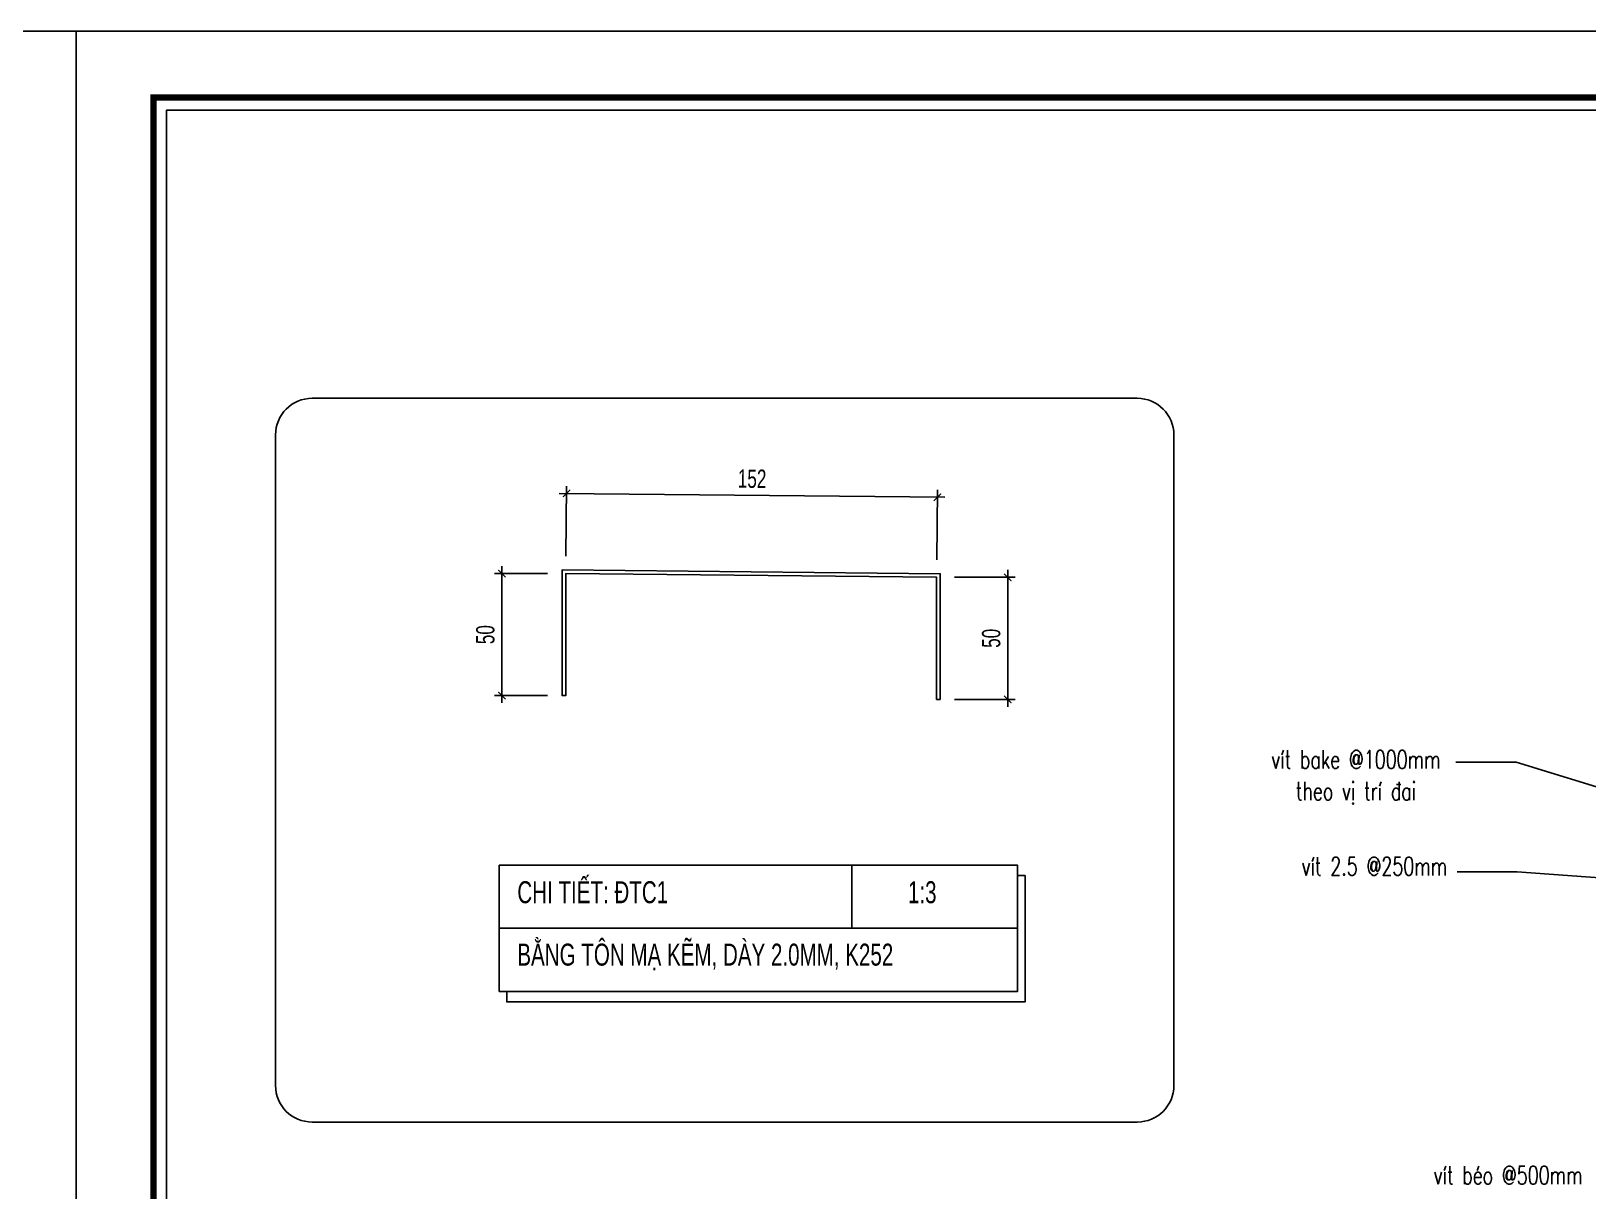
# Model space of a CAD drawing. Header units: inches. Extents: x 2 to 32666, y -5537 to 22.
# Drawn here: x 17829.6 to 18042.2, y -3862.9 to -3704.5 of the extents above; entities that cross this region are included whole.
import ezdxf
from ezdxf.enums import TextEntityAlignment as Align

# ---------------------------------------------------------------- set-up
doc = ezdxf.new("R2010")
doc.units = ezdxf.units.IN
doc.header["$MEASUREMENT"] = 0
doc.layers.get('Defpoints').update_dxf_attribs({"lineweight": 9})
doc.layers.add('12H-Text', color=3, linetype='Continuous', lineweight=15)
for name, color, linetype in [('2', 2, 'Continuous'), ('3', 3, 'Continuous'), ('4', 4, 'Continuous'), ('7', 7, 'Continuous'), ('9', 9, 'Continuous'), ('BAO KHUNG', 31, 'Continuous'), ('DIM', 8, 'Continuous'), ('NET IN', 3, 'Continuous')]:
    doc.layers.add(name, color=color, linetype=linetype)
doc.layers.add('Cover text', color=7, linetype='Continuous', true_color=0x52370f)
doc.styles.add('hung', font='vnsimli.shx', dxfattribs={"width": 0.7, "height": 520})
doc.styles.add('ST1', font='vnshx.shx', dxfattribs={"width": 0.7})
doc.styles.add('ST1H', font='vnshxh.shx', dxfattribs={"width": 0.7})
doc.styles.add('TIEU DE', font='Vharialn.ttf')
doc.dimstyles.new('3', dxfattribs={"dimtxt": 2.5, "dimasz": 1, "dimexe": 1, "dimexo": 0, "dimgap": 1, "dimtad": 1, "dimdec": 0, "dimlfac": 3, "dimzin": 0, "dimdsep": 46, "dimtxsty": 'ST1', "dimblk": 'ARCHTICK', "dimcen": 1, "dimdle": 1, "dimclrd": 8, "dimclre": 8, "dimclrt": 3, "dimadec": 0, "dimazin": 0, "dimtfac": 1, "dimtdec": 0, "dimtix": 1, "dimtofl": 0, "dimtmove": 1, "dimatfit": 3, "dimldrblk": 'DOT', "dimfxl": 0.18, "dimtfill": 1, "dimtolj": 1, "dimtzin": 0, "dimlwd": -1, "dimlwe": -1, "dimarcsym": 2})
doc.dimstyles.new('4', dxfattribs={"dimtxt": 2.5, "dimasz": 1, "dimexe": 1, "dimexo": 0, "dimgap": 1, "dimtad": 1, "dimdec": 0, "dimlfac": 4, "dimzin": 0, "dimdsep": 46, "dimtxsty": 'ST1', "dimblk": 'ARCHTICK', "dimcen": 1, "dimdle": 1, "dimclrd": 8, "dimclre": 8, "dimclrt": 3, "dimadec": 0, "dimazin": 0, "dimtfac": 1, "dimtdec": 0, "dimtix": 1, "dimtmove": 1, "dimatfit": 3, "dimldrblk": 'OPEN30', "dimfxl": 0.18, "dimtfill": 1, "dimtolj": 1, "dimtzin": 0, "dimlwd": -1, "dimlwe": -1, "dimarcsym": 2})

# ---------------------------------------------------------------- blocks, each defined once
blk = doc.blocks.new('kt kien truc 1')
at = {"layer": '2', "color": 157, "linetype": 'Continuous'}
blk.add_lwpolyline([(0, 420), (594, 420), (594, 0), (0, 0)], close=True, dxfattribs=at)
at = {"layer": '7', "color": 147, "linetype": 'Continuous'}
blk.add_lwpolyline([(12.33, 57.61), (581.67, 57.61), (581.67, 409.19), (12.33, 409.19)], close=True, dxfattribs=at)
at = {"layer": 'BAO KHUNG', "color": 167, "linetype": 'Continuous', "const_width": 0.871}
blk.add_lwpolyline([(10.59, 9.07), (583.41, 9.07), (583.41, 410.93), (10.59, 410.93)], close=True, dxfattribs=at)
at = {"layer": 'Cover text', "ltscale": 0.5, "style": 'TIEU DE'}
for tag, p in [('TENBANVE', (45.93, 14.6)), ('STT', (555.05, 15.58))]:
    blk.add_attdef(tag, text='', height=2, dxfattribs=at).set_placement(p, align=Align.MIDDLE_CENTER)
blk = doc.blocks.new('_ArchTick')
at = {"color": 0, "linetype": 'ByBlock', "const_width": 0.15}
blk.add_lwpolyline([(-0.5, -0.5), (0.5, 0.5)], dxfattribs=at)
blk = doc.blocks.new('DOT')
at = {"color": 0, "linetype": 'ByBlock'}
blk.add_line((-0.5, 0), (-1, 0), dxfattribs=at)
at = {"color": 0, "linetype": 'ByBlock', "const_width": 0.5}
blk.add_lwpolyline([(-0.25, 0, 1), (0.25, 0, 1)], format="xyb", close=True, dxfattribs=at)
blk = doc.blocks.new('*D6212')
at = {"layer": 'Defpoints', "color": 0, "transparency": 16777216}
for p in [(17902.74, -3767.66), (17902.65, -3776.2), (17953.32, -3776.71)]:
    blk.add_point(p, dxfattribs=at)
at = {"layer": 'DIM', "color": 8, "linetype": 'Continuous', "transparency": 16777216}
for p, q in [((17902.65, -3776.2), (17902.75, -3766.66)), ((17953.32, -3776.71), (17953.41, -3767.17)), ((17954.4, -3768.18), (17901.74, -3767.65))]:
    blk.add_line(p, q, dxfattribs=at)
at = {"layer": 'DIM', "color": 8, "transparency": 16777216}
for p, rotation in [((17902.74, -3767.66), 179.4270613023128), ((17953.4, -3768.17), 359.4270613023128)]:
    blk.add_blockref('_ArchTick', p, dxfattribs=dict(at, rotation=rotation))
at = {"layer": 'DIM', "color": 3, "transparency": 16777216, "insert": (17928.09, -3765.66), "char_height": 2.5, "attachment_point": 5, "rotation": 359.4271, "style": 'ST1', "bg_fill": 3, "box_fill_scale": 1.25, "bg_fill_color": 256, "bg_fill_true_color": 13158600, "bg_fill_transparency": 0}
blk.add_mtext('\\A1;152', dxfattribs=at)
blk = doc.blocks.new('_Dot')
at = {"color": 0, "linetype": 'ByBlock', "lineweight": -2}
blk.add_line((-0.5, 0), (-1, 0), dxfattribs=at)
at = {"color": 0, "linetype": 'ByBlock', "const_width": 0.5}
blk.add_lwpolyline([(-0.25, 0, 1), (0.25, 0, 1)], format="xyb", close=True, dxfattribs=at)
blk = doc.blocks.new('*D6213')
at = {"layer": 'Defpoints', "color": 0, "transparency": 16777216}
for p in [(17900.14, -3778.6), (17893.92, -3795.27), (17900.14, -3795.27)]:
    blk.add_point(p, dxfattribs=at)
at = {"layer": 'DIM', "color": 8, "linetype": 'Continuous', "transparency": 16777216}
for p, q in [((17893.92, -3777.6), (17893.92, -3796.27)), ((17900.14, -3778.6), (17892.92, -3778.6)), ((17900.14, -3795.27), (17892.92, -3795.27))]:
    blk.add_line(p, q, dxfattribs=at)
at = {"layer": 'DIM', "color": 8, "transparency": 16777216}
for p, rotation in [((17893.92, -3778.6), 90), ((17893.92, -3795.27), 270)]:
    blk.add_blockref('_ArchTick', p, dxfattribs=dict(at, rotation=rotation))
at = {"layer": 'DIM', "color": 3, "transparency": 16777216, "insert": (17891.67, -3786.94), "char_height": 2.5, "attachment_point": 5, "rotation": 90, "style": 'ST1', "bg_fill": 3, "box_fill_scale": 1.25, "bg_fill_color": 256, "bg_fill_true_color": 13158600, "bg_fill_transparency": 0}
blk.add_mtext('\\A1;50', dxfattribs=at)
blk = doc.blocks.new('*D6214')
at = {"layer": 'Defpoints', "color": 0, "transparency": 16777216}
for p in [(17955.72, -3779.11), (17955.72, -3795.78), (17963, -3795.78)]:
    blk.add_point(p, dxfattribs=at)
at = {"layer": 'DIM', "color": 8, "linetype": 'Continuous', "transparency": 16777216}
for p, q in [((17955.72, -3779.11), (17964, -3779.11)), ((17963, -3778.11), (17963, -3796.78)), ((17955.72, -3795.78), (17964, -3795.78))]:
    blk.add_line(p, q, dxfattribs=at)
at = {"layer": 'DIM', "color": 8, "transparency": 16777216}
for p, rotation in [((17963, -3779.11), 90), ((17963, -3795.78), 270)]:
    blk.add_blockref('_ArchTick', p, dxfattribs=dict(at, rotation=rotation))
at = {"layer": 'DIM', "color": 3, "transparency": 16777216, "insert": (17960.75, -3787.44), "char_height": 2.5, "attachment_point": 5, "rotation": 90, "style": 'ST1', "bg_fill": 3, "box_fill_scale": 1.25, "bg_fill_color": 256, "bg_fill_true_color": 13158600, "bg_fill_transparency": 0}
blk.add_mtext('\\A1;50', dxfattribs=at)

msp = doc.modelspace()

# ---------------------------------------------------------------- linework, layer by layer
at = {"layer": '4'}
msp.add_lwpolyline([(17953.7929, -3795.7773), (17953.7929, -3778.6156), (17902.1288, -3778.099), (17902.1288, -3795.2707), (17902.6288, -3795.2707), (17902.6288, -3778.604), (17953.2929, -3779.1106), (17953.2929, -3795.7773)], close=True, dxfattribs=at)
at = {"layer": 'DIM'}
msp.add_lwpolyline([(17848.1005, -3715.3349), (18417.4384, -3715.3349), (18417.4384, -4066.9148), (17848.1005, -4066.9148)], close=True, dxfattribs=at)
at = {"layer": 'NET IN'}
for points in [[(17241.7695, -3704.5249), (17835.7695, -3704.5249), (17835.7695, -4124.5249), (17241.7695, -4124.5249)], [(17835.7695, -3704.5249), (18429.7695, -3704.5249), (18429.7695, -4124.5249), (17835.7695, -4124.5249)]]:
    msp.add_lwpolyline(points, close=True, dxfattribs=at)

# ---------------------------------------------------------------- block references
at = {"layer": '3'}
for p in [(17241.7695, -4124.5249), (17835.7695, -4124.5249)]:
    msp.add_blockref('kt kien truc 1', p, dxfattribs=at)

# ---------------------------------------------------------------- texts
at = {"layer": '12H-Text', "char_height": 2.5, "width": 331.810854, "attachment_point": 5, "style": 'hung'}
for s, insert in [('vÝt bake @1000mm', (18010.5662, -3803.9839)), ('theo vÞ trÝ ®ai', (18010.5662, -3808.603)), ('vÝt 2.5 @250mm', (18013.087, -3818.5649)), ('vÝt bÐo @500mm', (18031.3484, -3860.7531))]:
    msp.add_mtext(s, dxfattribs=dict(at, insert=insert))

# ---------------------------------------------------------------- leaders
at = {"layer": 'DIM'}
for points in [[(18074.3221, -3817.3093), (18032.4395, -3804.333), (18024.211, -3804.333)], [(18072.5006, -3822.2094), (18032.5683, -3819.32), (18024.3562, -3819.32)]]:
    msp.add_leader(points, dimstyle='4', override={"dimgap": 1, "dimtad": 0, "dimzin": 8, "dimldrblk": 'DOT'}, dxfattribs=at)

# ---------------------------------------------------------------- next in the draw order: dimensions: what is measured, and where the dimension line sits
for p1, p2, distance, picture, middle in [((17953.3169, -3776.7101), (17902.6528, -3776.2034), -8.5424, '*D6212', (17928.0927, -3765.6649)), ((17900.1406, -3778.604), (17900.1406, -3795.2707), -6.2215, '*D6213', (17891.6691, -3786.9373)), ((17955.7243, -3779.1106), (17955.7243, -3795.7773), 7.2769, '*D6214', (17960.7512, -3787.444))]:
    dim = msp.add_aligned_dim(p1=p1, p2=p2, distance=distance, dimstyle='3', dxfattribs=at)
    dim.commit()
    dim.dimension.update_dxf_attribs({"geometry": picture, "text_midpoint": middle})

# ---------------------------------------------------------------- next in the draw order: linework, layer by layer
at = {"layer": '9'}
msp.add_lwpolyline([(17868.0007, -3754.6655), (17980.6909, -3754.6655, -0.41421356), (17985.6909, -3759.6655), (17985.6909, -3848.5005, -0.41421356), (17980.6909, -3853.5005), (17868.0007, -3853.5005, -0.41421356), (17863.0007, -3848.5005), (17863.0007, -3759.6655, -0.41421356)], format="xyb", close=True, dxfattribs=at)

# ---------------------------------------------------------------- next in the draw order: texts
at = {"layer": '3', "char_height": 3, "attachment_point": 4, "style": 'ST1H', "bg_fill": 2}
for s, insert in [('\\A1;CHI TIÕT: ®tc1', (17896.0274, -3822.1345)), ('\\A1;B»NG t«n m¹ kÏm, DµY 2.0MM, K252', (17896.0274, -3830.9642))]:
    msp.add_mtext(s, dxfattribs=dict(at, insert=insert))

# ---------------------------------------------------------------- next in the draw order: linework, layer by layer
at = {"color": 9}
msp.add_line((17941.7124, -3818.4201), (17941.7124, -3827.0447), dxfattribs=at)
for points in [[(17893.5579, -3818.4201), (17964.3476, -3818.4201), (17964.3476, -3835.6693), (17893.5579, -3835.6693)], [(17893.5579, -3818.4201), (17964.3476, -3818.4201), (17964.3476, -3827.0447), (17893.5579, -3827.0447)]]:
    msp.add_lwpolyline(points, close=True, dxfattribs=at)
msp.add_lwpolyline([(17964.3476, -3819.8407), (17965.3702, -3819.8407), (17965.3702, -3837.0899), (17894.5805, -3837.0899), (17894.5805, -3835.6693)], dxfattribs=at)

# ---------------------------------------------------------------- next in the draw order: texts
at = {"layer": '3', "insert": (17949.3717, -3822.1345), "char_height": 3, "attachment_point": 4, "style": 'ST1H', "bg_fill": 2}
msp.add_mtext('\\A1;1:3', dxfattribs=at)

doc.saveas('drawing.dxf')
